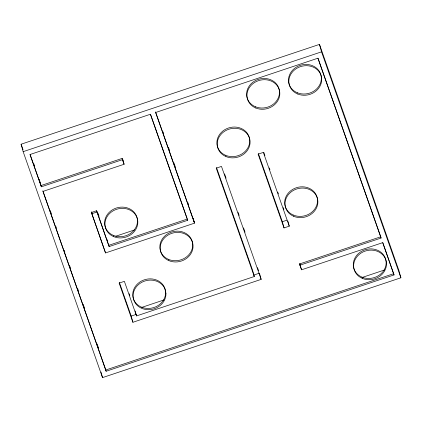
<?xml version="1.0" encoding="UTF-8"?>
<svg xmlns="http://www.w3.org/2000/svg" width="422" height="422" viewBox="0 0 422 422"><rect width="100%" height="100%" fill="white"/><g stroke="black" fill="none" stroke-linecap="round" stroke-linejoin="round"><path stroke-width="0.63" d="M21.1 144.213L319.48 44.394L398.848 270.338L400.9 277.787L102.52 377.606L23.152 151.662L21.1 144.213L23.062 149.799M23.152 151.662L321.532 51.843L319.48 44.394M122.143 158.414L122.485 159.658L41.345 186.798L41.003 185.559L122.143 158.414L123.762 163.024L124.105 164.269L42.965 191.409L106.133 371.244L394.048 274.928L382.801 242.65M193.144 218.195L194.516 223.159L105.526 252.931L91.416 212.493L96.649 210.742L109.14 246.569L187.658 220.3L187.315 219.06L108.797 245.324M91.753 213.738L96.991 211.986L96.649 210.742M115.813 236.199L134.507 229.948M287.899 221.212L289.265 226.176L284.032 227.927L282.323 221.719L286.976 220.163M141.665 307.422L164.1 299.915M259.62 273.794L261.155 279.38L132.904 322.281L131.195 316.078L136.174 314.411M253.844 275.049L259.446 273.171M132.904 322.281L119.136 283.088L124.374 281.337L136.522 315.92L254.302 276.521L252.593 270.312L216.486 167.523M394.048 274.928L382.707 242.65L301.566 269.795L299.947 265.18L299.609 263.94L380.744 236.795L318.009 58.204M299.947 265.18L381.087 238.04L380.744 236.795M362.018 277.507L384.5 269.985M393.705 273.683L105.795 369.999L42.838 190.791M321.532 51.843L400.9 277.787M381.087 238.04L317.914 58.204L155.639 112.495L194.516 223.159M263.819 152.389L264.905 155.491M269.262 167.893L269.916 169.749M277.755 192.068L278.409 193.93M283.199 207.571L283.853 209.428M289.265 226.176L263.349 152.4L258.116 154.151L284.032 227.927M299.609 263.94L301.566 269.795M258.364 153.524L282.323 221.719M224.557 173.859L226.087 178.2M238.077 212.34L239.168 215.447M243.531 227.859L245.055 232.205M257.483 267.585L258.575 270.692M261.155 279.38L221.471 166.41L216.238 168.162L254.302 276.521M162.976 131.78L163.636 133.642M168.441 147.32L169.533 150.432M173.901 162.866L175.425 167.218M187.874 202.655L188.534 204.517M155.518 111.872L194.173 221.919M150.501 114.246L187.099 218.438M187.658 220.3L150.406 114.246L30.004 154.521L41.345 186.798M122.485 159.658L124.105 164.269M129.169 293.659L129.823 295.511M97.978 213.179L99.059 216.27M96.991 211.986L109.14 246.569M119.363 282.392L131.195 316.078M91.643 211.797L92.286 213.637M91.416 212.493L105.526 252.931M33.839 163.831L34.498 165.693M50.281 210.625L51.368 213.727M55.725 226.129L56.379 227.991M64.223 250.315L64.872 252.171M69.667 265.818L70.754 268.914M77.727 288.759L78.381 290.621M83.171 304.262L84.695 308.603M97.113 343.951L98.637 348.292M30.099 154.521L41.003 185.559M299.857 263.586L300.374 265.449M122.733 159.3L123.588 162.407M135.151 310.956L136.522 315.92M107.257 239.738L107.774 241.6M105.278 368.137L106.133 371.244M100.979 372.019L102.52 377.606M41.256 185.205L41.599 186.445M39.293 179.35L40.66 184.319M165.941 293.401L165.218 289.64A16.569 14.654 -15.4 0 0 138.474 284.581A16.569 14.654 -15.4 0 0 143.142 308.867A16.569 14.654 -15.4 0 0 165.941 293.401M165.598 292.161L164.875 288.4A16.569 14.654 -15.4 0 0 138.131 283.336A16.569 14.654 -15.4 0 0 142.8 307.627A16.569 14.654 -15.4 0 0 165.598 292.161M255.716 107.979A16.569 14.654 -15.4 0 0 279.812 92.988A16.569 14.654 -15.4 0 0 254.63 82.48A16.569 14.654 -15.4 0 0 255.716 107.979M225.986 156.573A16.569 14.654 -15.4 0 0 250.082 141.581A16.569 14.654 -15.4 0 0 224.9 131.073A16.569 14.654 -15.4 0 0 225.986 156.573M168.958 260.675A16.569 14.654 -15.4 0 0 193.054 245.683A16.569 14.654 -15.4 0 0 167.866 235.175A16.569 14.654 -15.4 0 0 168.958 260.675M113.718 236.642A16.569 14.654 -15.4 0 0 137.815 221.65A16.569 14.654 -15.4 0 0 112.627 211.142A16.569 14.654 -15.4 0 0 113.718 236.642M297.594 93.969A16.569 14.654 -15.4 0 0 321.691 78.983A16.569 14.654 -15.4 0 0 296.508 68.475A16.569 14.654 -15.4 0 0 297.594 93.969M293.781 216.338A16.569 14.654 -15.4 0 0 317.877 201.352A16.569 14.654 -15.4 0 0 292.694 190.844A16.569 14.654 -15.4 0 0 293.781 216.338M362.387 278.414A16.569 14.654 -15.4 0 0 386.483 263.423A16.569 14.654 -15.4 0 0 361.295 252.915A16.569 14.654 -15.4 0 0 362.387 278.414M225.649 155.333A16.569 14.654 -15.4 0 0 249.74 140.341A16.569 14.654 -15.4 0 0 224.557 129.834A16.569 14.654 -15.4 0 0 225.649 155.333M297.252 92.729A16.569 14.654 -15.4 0 0 321.348 77.738A16.569 14.654 -15.4 0 0 296.165 67.23A16.569 14.654 -15.4 0 0 297.252 92.729M255.373 106.74A16.569 14.654 -15.4 0 0 279.469 91.748A16.569 14.654 -15.4 0 0 254.287 81.24A16.569 14.654 -15.4 0 0 255.373 106.74M168.615 259.435A16.569 14.654 -15.4 0 0 192.712 244.443A16.569 14.654 -15.4 0 0 167.529 233.936A16.569 14.654 -15.4 0 0 168.615 259.435M113.376 235.402A16.569 14.654 -15.4 0 0 137.472 220.411A16.569 14.654 -15.4 0 0 112.284 209.903A16.569 14.654 -15.4 0 0 113.376 235.402M293.438 215.099A16.569 14.654 -15.4 0 0 317.534 200.107A16.569 14.654 -15.4 0 0 292.351 189.599A16.569 14.654 -15.4 0 0 293.438 215.099M362.044 277.17A16.569 14.654 -15.4 0 0 386.141 262.183A16.569 14.654 -15.4 0 0 360.952 251.676A16.569 14.654 -15.4 0 0 362.044 277.17"/></g></svg>
